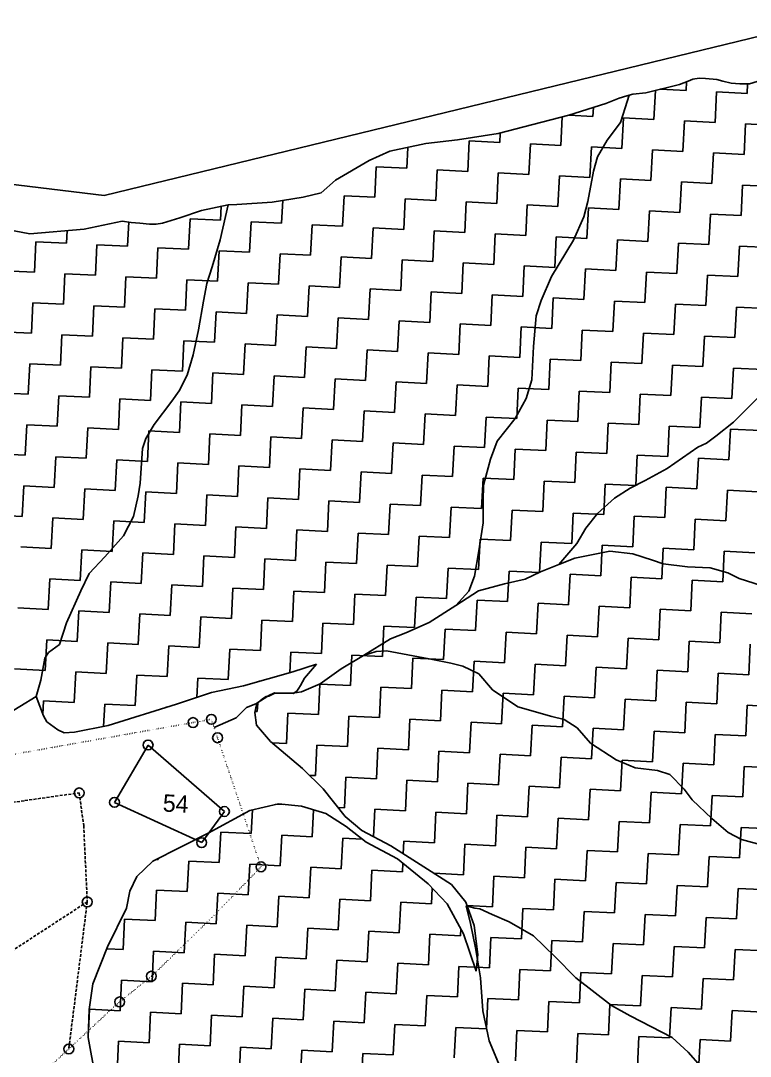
# Model space of a CAD drawing. Header units: metres. Extents: x 263404 to 269468, y 2224335 to 2228035.
# Drawn here: x 268788 to 269162, y 2226054 to 2226586 of the extents above; entities that cross this region are included whole.
import ezdxf

# ---------------------------------------------------------------- set-up
doc = ezdxf.new("R2010")
doc.units = ezdxf.units.M
doc.header["$LTSCALE"] = 0.3
doc.linetypes.add('DASHED', pattern=[0.75, 0.5, -0.25])
doc.linetypes.add('DOT', pattern=[0.25, 0, -0.25])
for name, color, linetype in [('LINE_WATER', 4, 'Continuous'), ('POLY_FOREST', 7, 'DOT'), ('POLY_HATCH', 12, 'Continuous'), ('POLY_PARCEL', 6, 'Continuous'), ('POLY_SUBPARCEL', 6, 'DASHED'), ('SYM_STONE', 1, 'Continuous'), ('TEXT_PARCEL', 7, 'Continuous'), ('V_BOUND_LINE', 7, 'Continuous')]:
    doc.layers.add(name, color=color, linetype=linetype)
doc.styles.add('TEXT_MAP', font='', dxfattribs={"height": 2.5})
doc.styles.get('TEXT_MAP').set_extended_font_data('Kruti Dev 050')

msp = doc.modelspace()

# ---------------------------------------------------------------- linework, layer by layer
at = {"layer": 'LINE_WATER'}
for p, q in [((269097.95, 2226540.81), (269100.05, 2226547.23)), ((269095.67, 2226533.28), (269097.95, 2226540.81)), ((269088.78, 2226524.07), (269095.67, 2226533.28)), ((269083.84, 2226515.63), (269088.78, 2226524.07)), ((269081.73, 2226508.26), (269083.84, 2226515.63)), ((269078.87, 2226492.68), (269081.73, 2226508.26)), ((268894.14, 2226490.91), (268890.12, 2226473.04)), ((269076.74, 2226484.79), (269078.87, 2226492.68)), ((269071.45, 2226472.72), (269076.74, 2226484.79)), ((268890.12, 2226473.04), (268885.96, 2226459.17)), ((269060.27, 2226454.16), (269071.45, 2226472.72)), ((268885.96, 2226459.17), (268883.26, 2226450.45)), ((269054.96, 2226441.83), (269060.27, 2226454.16)), ((268883.26, 2226450.45), (268881.43, 2226441.5)), ((268881.43, 2226441.5), (268878.95, 2226426.68)), ((269052.31, 2226433.97), (269054.96, 2226441.83)), ((269051.01, 2226418.22), (269052.31, 2226433.97)), ((268878.95, 2226426.68), (268876.24, 2226413.96)), ((268876.24, 2226413.96), (268873.11, 2226403.52)), ((269050.16, 2226401.07), (269051.01, 2226418.22)), ((268873.11, 2226403.52), (268869.05, 2226395.38)), ((269047.24, 2226391.39), (269050.16, 2226401.07)), ((268869.05, 2226395.38), (268865.14, 2226390.01)), ((268865.14, 2226390.01), (268856.2, 2226378.04)), ((269041.52, 2226381.25), (269047.24, 2226391.39)), ((269166.66, 2226392.33), (269153.71, 2226379.33)), ((268856.2, 2226378.04), (268851.85, 2226370.95)), ((269032.25, 2226369.55), (269041.52, 2226381.25)), ((269153.71, 2226379.33), (269144.63, 2226372.18)), ((269144.63, 2226372.18), (269139.74, 2226368.51)), ((268851.85, 2226370.95), (268850.2, 2226365.82)), ((269028.84, 2226360.34), (269032.25, 2226369.55)), ((269135.39, 2226366.49), (269119.63, 2226355.42)), ((269139.74, 2226368.51), (269135.39, 2226366.49)), ((268850.2, 2226365.82), (268849.52, 2226355.61)), ((268849.52, 2226355.61), (268848.97, 2226347.99)), ((269025.21, 2226346.88), (269028.84, 2226360.34)), ((269119.63, 2226355.42), (269108.36, 2226349.27)), ((268848.97, 2226347.99), (268847.95, 2226341.44)), ((269025.16, 2226338.89), (269025.21, 2226346.88)), ((269100.56, 2226345.41), (269092.47, 2226340.22)), ((269108.36, 2226349.27), (269100.56, 2226345.41)), ((268847.95, 2226341.44), (268845.51, 2226330.87)), ((269092.47, 2226340.22), (269083.8, 2226332.38)), ((269025.12, 2226327.6), (269025.16, 2226338.89)), ((268845.51, 2226330.87), (268840.32, 2226320.88)), ((269083.8, 2226332.38), (269077.83, 2226324.85)), ((269022.84, 2226313.12), (269025.12, 2226327.6)), ((269077.83, 2226324.85), (269073.19, 2226317.03)), ((268840.32, 2226320.88), (268830.74, 2226310.06)), ((269020.63, 2226300.2), (269022.84, 2226313.12)), ((269073.19, 2226317.03), (269064.01, 2226306.16)), ((269090.11, 2226312.99), (269072.2, 2226309.36)), ((269102.04, 2226311.7), (269090.11, 2226312.99)), ((268830.74, 2226310.06), (268822.84, 2226301.59)), ((269072.2, 2226309.36), (269064.01, 2226306.16)), ((269112.13, 2226308.33), (269102.04, 2226311.7)), ((269117.6, 2226306.5), (269112.13, 2226308.33)), ((269054.47, 2226302.42), (269046.63, 2226298.64)), ((269064.01, 2226306.16), (269054.47, 2226302.42)), ((269130.04, 2226305.01), (269117.6, 2226306.5)), ((269141.66, 2226304.43), (269130.04, 2226305.01)), ((269150.75, 2226301.89), (269141.66, 2226304.43)), ((268822.84, 2226301.59), (268818.4, 2226292.61)), ((269017.82, 2226292.52), (269020.63, 2226300.2)), ((269046.63, 2226298.64), (269036.08, 2226296.21)), ((269156.52, 2226299), (269150.75, 2226301.89)), ((269167.81, 2226295.31), (269156.52, 2226299)), ((268818.4, 2226292.61), (268811.15, 2226276.2)), ((269022.69, 2226292.62), (269011.01, 2226285.04)), ((269011.01, 2226285.04), (269017.82, 2226292.52)), ((269036.08, 2226296.21), (269022.69, 2226292.62)), ((269011.01, 2226285.04), (268997.37, 2226276.33)), ((268811.15, 2226276.2), (268807.47, 2226265.09)), ((268997.37, 2226276.33), (268985.46, 2226271.02)), ((268985.46, 2226271.02), (268977.48, 2226267.94)), ((268807.47, 2226265.09), (268801.82, 2226260.96)), ((268807.47, 2226265.09), (268807.47, 2226265.09)), ((268977.48, 2226267.94), (268963.65, 2226259.42)), ((268801.82, 2226260.96), (268799.94, 2226258.14)), ((268963.65, 2226259.42), (268970.23, 2226261.45)), ((268970.23, 2226261.45), (268975.54, 2226261.77)), ((268975.54, 2226261.77), (268997.41, 2226257.74)), ((268799.94, 2226258.14), (268798.01, 2226246.79)), ((268952.14, 2226252.64), (268963.65, 2226259.42)), ((268997.41, 2226257.74), (269008.47, 2226255.43)), ((269008.47, 2226255.43), (269014.58, 2226253.95)), ((268941.45, 2226244.94), (268952.14, 2226252.64)), ((269014.58, 2226253.95), (269022.91, 2226250)), ((269022.91, 2226250), (269029.86, 2226241.72)), ((268798.01, 2226246.79), (268795.57, 2226238.32)), ((268931.83, 2226240.71), (268941.45, 2226244.94)), ((268908.28, 2226234.53), (268914.97, 2226238.9)), ((268914.97, 2226238.9), (268917.98, 2226240.22)), ((268917.98, 2226240.22), (268927.38, 2226240.05)), ((268927.38, 2226240.05), (268931.83, 2226240.71)), ((269029.86, 2226241.72), (269042.97, 2226233.13)), ((268908.28, 2226234.53), (268903.48, 2226232.71)), ((269042.97, 2226233.13), (269060.37, 2226228.15)), ((268903.48, 2226232.71), (268898.21, 2226227.38)), ((269060.37, 2226228.15), (269066.76, 2226226.51)), ((268887.29, 2226222.59), (268886.92, 2226222.43)), ((268898.21, 2226227.38), (268887.29, 2226222.59)), ((269066.76, 2226226.51), (269073.33, 2226222.36)), ((269073.33, 2226222.36), (269080.28, 2226214.36)), ((269080.28, 2226214.36), (269093.39, 2226205.77)), ((269093.39, 2226205.77), (269103.2, 2226201.76)), ((269103.2, 2226201.76), (269114.6, 2226200.31)), ((269114.6, 2226200.31), (269120.97, 2226198.23)), ((269120.97, 2226198.23), (269128.25, 2226190.81)), ((269128.25, 2226190.81), (269132.39, 2226185.31)), ((269132.39, 2226185.31), (269142.5, 2226175.69)), ((269142.5, 2226175.69), (269150.97, 2226168.51)), ((269150.97, 2226168.51), (269157.86, 2226164.93)), ((269157.86, 2226164.93), (269169.76, 2226161.69)), ((269020.84, 2226129.71), (269016.4, 2226130.79)), ((269018.6, 2226121.71), (269016.4, 2226130.79)), ((269023.42, 2226129.24), (269020.84, 2226129.71)), ((269029.71, 2226126.4), (269023.42, 2226129.24)), ((269021.21, 2226109.23), (269018.6, 2226121.71)), ((269038.39, 2226122.67), (269029.71, 2226126.4)), ((269050.9, 2226115.45), (269038.39, 2226122.67)), ((269061.85, 2226104.83), (269050.9, 2226115.45)), ((269023.68, 2226093.82), (269021.21, 2226109.23)), ((269072.77, 2226093.86), (269061.85, 2226104.83)), ((269024.91, 2226076.99), (269023.68, 2226093.82)), ((269091.01, 2226079.57), (269072.77, 2226093.86)), ((269100.67, 2226074.4), (269091.01, 2226079.57)), ((269028.26, 2226061.53), (269024.91, 2226076.99)), ((269122.19, 2226063.17), (269100.67, 2226074.4)), ((269130.33, 2226055.64), (269122.19, 2226063.17)), ((269033.77, 2226048.03), (269028.26, 2226061.53)), ((269136.76, 2226048.54), (269130.33, 2226055.64))]:
    msp.add_line(p, q, dxfattribs=at)
at = {"layer": 'POLY_FOREST', "ltscale": 10}
for p, q in [((268876.09, 2226225), (268758.19, 2226204.11)), ((268885.5, 2226226.67), (268876.09, 2226225)), ((268888.7, 2226217.16), (268885.5, 2226226.67)), ((268911.01, 2226150.88), (268888.7, 2226217.16)), ((268886.85, 2226125.9), (268911.01, 2226150.88)), ((268855.87, 2226095.66), (268886.85, 2226125.9)), ((268854.68, 2226094.7), (268855.87, 2226095.66)), ((268838.42, 2226081.51), (268854.68, 2226094.7)), ((268812.31, 2226057.35), (268837.2, 2226080.51)), ((268837.2, 2226080.51), (268838.42, 2226081.51)), ((268788, 2226034.71), (268812.31, 2226057.35))]:
    msp.add_line(p, q, dxfattribs=at)
at = {"layer": 'POLY_HATCH'}
for p, q in [((269125.86, 2226552.83), (269108.72, 2226548.54)), ((269130.38, 2226554.48), (269125.86, 2226552.83)), ((269132.77, 2226555.52), (269130.38, 2226554.48)), ((269136.07, 2226556.06), (269132.77, 2226555.52)), ((269139.33, 2226555.9), (269136.07, 2226556.06)), ((269145.15, 2226555.38), (269139.33, 2226555.9)), ((269148.15, 2226554.53), (269145.15, 2226555.38)), ((269152.53, 2226553.37), (269148.15, 2226554.53)), ((269156.96, 2226553.15), (269152.53, 2226553.37)), ((269161.87, 2226553.14), (269156.96, 2226553.15)), ((269165.9, 2226554.35), (269161.87, 2226553.14)), ((269098.83, 2226546.93), (269095.03, 2226545.71)), ((269101.91, 2226547.71), (269098.83, 2226546.93)), ((269108.72, 2226548.54), (269101.91, 2226547.71)), ((269088.12, 2226543.02), (269069.12, 2226536.96)), ((269095.03, 2226545.71), (269088.12, 2226543.02)), ((269069.12, 2226536.96), (269050.65, 2226532.27)), ((269050.65, 2226532.27), (269032.82, 2226527.52)), ((269032.82, 2226527.52), (269011.86, 2226524.36)), ((268995.64, 2226522.36), (268977.13, 2226518.56)), ((269011.86, 2226524.36), (268995.64, 2226522.36)), ((268977.13, 2226518.56), (268966.6, 2226513.71)), ((268966.6, 2226513.71), (268949.27, 2226503.59)), ((268949.27, 2226503.59), (268941.94, 2226497.18)), ((268932.71, 2226494.84), (268916.69, 2226492.36)), ((268941.94, 2226497.18), (268932.71, 2226494.84)), ((268894.14, 2226490.91), (268880.42, 2226488.07)), ((268898.64, 2226491.16), (268894.14, 2226490.91)), ((268916.69, 2226492.36), (268898.64, 2226491.16)), ((268869.25, 2226484.19), (268860.47, 2226481.59)), ((268880.42, 2226488.07), (268869.25, 2226484.19)), ((268792.34, 2226476.09), (268776.82, 2226478.96)), ((268820.11, 2226478.46), (268792.34, 2226476.09)), ((268839.72, 2226482.62), (268820.11, 2226478.46)), ((268844.36, 2226481.92), (268839.72, 2226482.62)), ((268848.78, 2226481.47), (268844.36, 2226481.92)), ((268853.66, 2226480.99), (268848.78, 2226481.47)), ((268857.17, 2226481.05), (268853.66, 2226480.99)), ((268860.47, 2226481.59), (268857.17, 2226481.05)), ((268927.35, 2226251.02), (268939.58, 2226254.96)), ((268939.58, 2226254.96), (268933.37, 2226247.79)), ((268901.95, 2226243.83), (268927.35, 2226251.02)), ((268885.53, 2226240.42), (268901.95, 2226243.83)), ((268931.23, 2226244), (268930.51, 2226242.74)), ((268933.37, 2226247.79), (268931.23, 2226244)), ((268867.56, 2226234.42), (268885.53, 2226240.42)), ((268915.03, 2226238.63), (268913.71, 2226238.37)), ((268918.03, 2226240.11), (268915.03, 2226238.63)), ((268927.45, 2226239.96), (268918.03, 2226240.11)), ((268929.46, 2226241.16), (268927.45, 2226239.96)), ((268930.51, 2226242.74), (268929.46, 2226241.16)), ((268778.8, 2226228.11), (268795.57, 2226238.32)), ((268795.57, 2226238.32), (268799.3, 2226228.39)), ((268832.55, 2226223.49), (268867.56, 2226234.42)), ((268908.62, 2226234.08), (268907.78, 2226230.22)), ((268910.34, 2226235.94), (268908.62, 2226234.08)), ((268911.7, 2226237.17), (268910.34, 2226235.94)), ((268913.71, 2226238.37), (268911.7, 2226237.17)), ((268799.3, 2226228.39), (268801.1, 2226225.38)), ((268907.78, 2226230.22), (268908.76, 2226223.67)), ((268801.1, 2226225.38), (268806.75, 2226221.2)), ((268815.15, 2226220.13), (268832.55, 2226223.49)), ((268908.76, 2226223.67), (268915.81, 2226215.2)), ((268806.75, 2226221.2), (268809.93, 2226219.74)), ((268809.93, 2226219.74), (268815.15, 2226220.13)), ((268915.81, 2226215.2), (268932.36, 2226201.38)), ((268932.36, 2226201.38), (268942.91, 2226190.97)), ((268942.91, 2226190.97), (268954.24, 2226176.76)), ((268920.05, 2226183.32), (268905.25, 2226179.83)), ((268931.8, 2226182.08), (268920.05, 2226183.32)), ((268944.29, 2226178.21), (268931.8, 2226182.08)), ((268905.25, 2226179.83), (268883.81, 2226168.22)), ((268954.69, 2226171.52), (268944.29, 2226178.21)), ((268954.24, 2226176.76), (268962.72, 2226169.49)), ((268965.02, 2226163.53), (268954.69, 2226171.52)), ((268962.72, 2226169.49), (268977.61, 2226161.61)), ((268883.81, 2226168.22), (268855.45, 2226153.71)), ((268981.18, 2226154.93), (268965.02, 2226163.53)), ((268977.61, 2226161.61), (268996.52, 2226149.62)), ((268855.45, 2226153.71), (268847.27, 2226145.99)), ((268996.8, 2226142.13), (268981.18, 2226154.93)), ((268996.52, 2226149.62), (269008.82, 2226141.86)), ((268847.27, 2226145.99), (268843.64, 2226138.37)), ((268843.64, 2226138.37), (268841.9, 2226129.68)), ((269006.69, 2226131.89), (268996.8, 2226142.13)), ((269008.82, 2226141.86), (269016.17, 2226132.72)), ((269016.17, 2226132.72), (269020.45, 2226120.81)), ((268841.9, 2226129.68), (268832.13, 2226109.7)), ((269015.04, 2226116.53), (269006.69, 2226131.89)), ((269021.56, 2226097.36), (269015.04, 2226116.53)), ((269020.45, 2226120.81), (269022.3, 2226105.77)), ((268832.13, 2226109.7), (268824.65, 2226090.76)), ((269022.3, 2226105.77), (269021.56, 2226097.36)), ((268824.65, 2226090.76), (268822.69, 2226077.53)), ((268822.69, 2226077.53), (268822.3, 2226063.25)), ((268822.3, 2226063.25), (268825.88, 2226043.58))]:
    msp.add_line(p, q, dxfattribs=at)
at = {"layer": 'POLY_HATCH', "linetype": 'Continuous'}
for p, q in [((269129.28, 2226549.71), (269129.5, 2226554.16)), ((269160.63, 2226548.15), (269160.88, 2226553.15)), ((269112.82, 2226534.81), (269113.57, 2226549.75)), ((269116.03, 2226550.37), (269129.28, 2226549.71)), ((269144.18, 2226533.25), (269144.96, 2226548.93)), ((269144.96, 2226548.93), (269160.63, 2226548.15)), ((269069.19, 2226536.98), (269081.47, 2226536.37)), ((269081.47, 2226536.37), (269081.7, 2226540.97)), ((269065.02, 2226521.47), (269065.74, 2226536.1)), ((269096.37, 2226519.91), (269097.15, 2226535.59)), ((269097.15, 2226535.59), (269112.82, 2226534.81)), ((269127.72, 2226518.36), (269128.5, 2226534.03)), ((269128.5, 2226534.03), (269144.18, 2226533.25)), ((269159.07, 2226516.8), (269159.85, 2226532.47)), ((269159.85, 2226532.47), (269175.53, 2226531.69)), ((269033.66, 2226523.03), (269033.9, 2226527.81)), ((268985.85, 2226509.69), (268986.39, 2226520.46)), ((269017.21, 2226508.13), (269017.99, 2226523.81)), ((269017.99, 2226523.81), (269033.66, 2226523.03)), ((269048.56, 2226506.57), (269049.34, 2226522.25)), ((269049.34, 2226522.25), (269065.02, 2226521.47)), ((269079.91, 2226505.02), (269080.69, 2226520.69)), ((269080.69, 2226520.69), (269096.37, 2226519.91)), ((269111.27, 2226503.46), (269112.04, 2226519.13)), ((269112.04, 2226519.13), (269127.72, 2226518.36)), ((269142.62, 2226501.9), (269143.4, 2226517.58)), ((269143.4, 2226517.58), (269159.07, 2226516.8)), ((268969.4, 2226494.79), (268970.18, 2226510.47)), ((268970.18, 2226510.47), (268985.85, 2226509.69)), ((269000.75, 2226493.23), (269001.53, 2226508.91)), ((269001.53, 2226508.91), (269017.21, 2226508.13)), ((269032.1, 2226491.68), (269032.88, 2226507.35)), ((269032.88, 2226507.35), (269048.56, 2226506.57)), ((269063.46, 2226490.12), (269064.24, 2226505.79)), ((269064.24, 2226505.79), (269079.91, 2226505.02)), ((269094.81, 2226488.56), (269095.59, 2226504.24)), ((269095.59, 2226504.24), (269111.27, 2226503.46)), ((269126.16, 2226487), (269126.94, 2226502.68)), ((269126.94, 2226502.68), (269142.62, 2226501.9)), ((269157.52, 2226485.44), (269158.3, 2226501.12)), ((269158.3, 2226501.12), (269173.97, 2226500.34)), ((268952.94, 2226479.9), (268953.72, 2226495.57)), ((268953.72, 2226495.57), (268969.4, 2226494.79)), ((268984.3, 2226478.34), (268985.07, 2226494.01)), ((268985.07, 2226494.01), (269000.75, 2226493.23)), ((268890.24, 2226483.01), (268890.59, 2226490.18)), ((268921.59, 2226481.45), (268922.17, 2226493.21)), ((269015.65, 2226476.78), (269016.43, 2226492.46)), ((269016.43, 2226492.46), (269032.1, 2226491.68)), ((269047, 2226475.22), (269047.78, 2226490.9)), ((269047.78, 2226490.9), (269063.46, 2226490.12)), ((269078.35, 2226473.66), (269079.13, 2226489.34)), ((269079.13, 2226489.34), (269094.81, 2226488.56)), ((268873.78, 2226468.11), (268874.56, 2226483.79)), ((268874.56, 2226483.79), (268890.24, 2226483.01)), ((269109.71, 2226472.1), (269110.49, 2226487.78)), ((269110.49, 2226487.78), (269126.16, 2226487)), ((269141.06, 2226470.55), (269141.84, 2226486.22)), ((269141.84, 2226486.22), (269157.52, 2226485.44)), ((268842.43, 2226469.67), (268843.05, 2226482.12)), ((268905.13, 2226466.56), (268905.91, 2226482.23)), ((268905.91, 2226482.23), (268921.59, 2226481.45)), ((268936.49, 2226465), (268937.27, 2226480.67)), ((268937.27, 2226480.67), (268952.94, 2226479.9)), ((268967.84, 2226463.44), (268968.62, 2226479.12)), ((268968.62, 2226479.12), (268984.3, 2226478.34)), ((268811.07, 2226471.23), (268811.4, 2226477.71)), ((268999.19, 2226461.88), (268999.97, 2226477.56)), ((268999.97, 2226477.56), (269015.65, 2226476.78)), ((269030.55, 2226460.32), (269031.32, 2226476)), ((269031.32, 2226476), (269047, 2226475.22)), ((269061.9, 2226458.77), (269062.68, 2226474.44)), ((269062.68, 2226474.44), (269078.35, 2226473.66)), ((269093.25, 2226457.21), (269094.03, 2226472.88)), ((269094.03, 2226472.88), (269109.71, 2226472.1)), ((268794.62, 2226456.33), (268795.4, 2226472.01)), ((268795.4, 2226472.01), (268811.07, 2226471.23)), ((268825.97, 2226454.77), (268826.75, 2226470.45)), ((268826.75, 2226470.45), (268842.43, 2226469.67)), ((268857.32, 2226453.22), (268858.1, 2226468.89)), ((268858.1, 2226468.89), (268873.78, 2226468.11)), ((268888.68, 2226451.66), (268889.46, 2226467.34)), ((268889.46, 2226467.34), (268905.13, 2226466.56)), ((269124.61, 2226455.65), (269125.38, 2226471.33)), ((269125.38, 2226471.33), (269141.06, 2226470.55)), ((269155.96, 2226454.09), (269156.74, 2226469.77)), ((269156.74, 2226469.77), (269172.41, 2226468.99)), ((268920.03, 2226450.1), (268920.81, 2226465.78)), ((268920.81, 2226465.78), (268936.49, 2226465)), ((268951.38, 2226448.54), (268952.16, 2226464.22)), ((268952.16, 2226464.22), (268967.84, 2226463.44)), ((268982.74, 2226446.98), (268983.52, 2226462.66)), ((268983.52, 2226462.66), (268999.19, 2226461.88)), ((268778.94, 2226457.11), (268794.62, 2226456.33)), ((269014.09, 2226445.43), (269014.87, 2226461.1)), ((269014.87, 2226461.1), (269030.55, 2226460.32)), ((269045.44, 2226443.87), (269046.22, 2226459.54)), ((269046.22, 2226459.54), (269061.9, 2226458.77)), ((269076.8, 2226442.31), (269077.58, 2226457.99)), ((269077.58, 2226457.99), (269093.25, 2226457.21)), ((268809.52, 2226439.88), (268810.3, 2226455.55)), ((268810.3, 2226455.55), (268825.97, 2226454.77)), ((268840.87, 2226438.32), (268841.65, 2226454)), ((268841.65, 2226454), (268857.32, 2226453.22)), ((268872.22, 2226436.76), (268873, 2226452.44)), ((268873, 2226452.44), (268888.68, 2226451.66)), ((269108.15, 2226440.75), (269108.93, 2226456.43)), ((269108.93, 2226456.43), (269124.61, 2226455.65)), ((269139.5, 2226439.19), (269140.28, 2226454.87)), ((269140.28, 2226454.87), (269155.96, 2226454.09)), ((268903.58, 2226435.2), (268904.35, 2226450.88)), ((268904.35, 2226450.88), (268920.03, 2226450.1)), ((268934.93, 2226433.64), (268935.71, 2226449.32)), ((268935.71, 2226449.32), (268951.38, 2226448.54)), ((268966.28, 2226432.09), (268967.06, 2226447.76)), ((268967.06, 2226447.76), (268982.74, 2226446.98)), ((268997.63, 2226430.53), (268998.41, 2226446.21)), ((268998.41, 2226446.21), (269014.09, 2226445.43)), ((268793.06, 2226424.98), (268793.84, 2226440.66)), ((268793.84, 2226440.66), (268809.52, 2226439.88)), ((269028.99, 2226428.97), (269029.77, 2226444.65)), ((269029.77, 2226444.65), (269045.44, 2226443.87)), ((269060.34, 2226427.41), (269061.12, 2226443.09)), ((269061.12, 2226443.09), (269076.8, 2226442.31)), ((269091.69, 2226425.85), (269092.47, 2226441.53)), ((269092.47, 2226441.53), (269108.15, 2226440.75)), ((268824.41, 2226423.42), (268825.19, 2226439.1)), ((268825.19, 2226439.1), (268840.87, 2226438.32)), ((268855.77, 2226421.86), (268856.55, 2226437.54)), ((268856.55, 2226437.54), (268872.22, 2226436.76)), ((268887.12, 2226420.31), (268887.9, 2226435.98)), ((268887.9, 2226435.98), (268903.58, 2226435.2)), ((269123.05, 2226424.3), (269123.83, 2226439.97)), ((269123.83, 2226439.97), (269139.5, 2226439.19)), ((269154.4, 2226422.74), (269155.18, 2226438.41)), ((269155.18, 2226438.41), (269170.86, 2226437.64)), ((268918.47, 2226418.75), (268919.25, 2226434.42)), ((268919.25, 2226434.42), (268934.93, 2226433.64)), ((268949.83, 2226417.19), (268950.61, 2226432.87)), ((268950.61, 2226432.87), (268966.28, 2226432.09)), ((268981.18, 2226415.63), (268981.96, 2226431.31)), ((268981.96, 2226431.31), (268997.63, 2226430.53)), ((268777.38, 2226425.76), (268793.06, 2226424.98)), ((269012.53, 2226414.07), (269013.31, 2226429.75)), ((269013.31, 2226429.75), (269028.99, 2226428.97)), ((269043.89, 2226412.51), (269044.66, 2226428.19)), ((269044.66, 2226428.19), (269060.34, 2226427.41)), ((269075.24, 2226410.96), (269076.02, 2226426.63)), ((269076.02, 2226426.63), (269091.69, 2226425.85)), ((269106.59, 2226409.4), (269107.37, 2226425.07)), ((269107.37, 2226425.07), (269123.05, 2226424.3)), ((268807.96, 2226408.52), (268808.74, 2226424.2)), ((268808.74, 2226424.2), (268824.41, 2226423.42)), ((268839.31, 2226406.97), (268840.09, 2226422.64)), ((268840.09, 2226422.64), (268855.77, 2226421.86)), ((268870.66, 2226405.41), (268871.44, 2226421.08)), ((268871.44, 2226421.08), (268887.12, 2226420.31)), ((268902.02, 2226403.85), (268902.8, 2226419.53)), ((268902.8, 2226419.53), (268918.47, 2226418.75)), ((269137.94, 2226407.84), (269138.72, 2226423.52)), ((269138.72, 2226423.52), (269154.4, 2226422.74)), ((268933.37, 2226402.29), (268934.15, 2226417.97)), ((268934.15, 2226417.97), (268949.83, 2226417.19)), ((268964.72, 2226400.73), (268965.5, 2226416.41)), ((268965.5, 2226416.41), (268981.18, 2226415.63)), ((268996.08, 2226399.18), (268996.86, 2226414.85)), ((268996.86, 2226414.85), (269012.53, 2226414.07)), ((268791.5, 2226393.63), (268792.28, 2226409.3)), ((268792.28, 2226409.3), (268807.96, 2226408.52)), ((269027.43, 2226397.62), (269028.21, 2226413.29)), ((269028.21, 2226413.29), (269043.89, 2226412.51)), ((269058.78, 2226396.06), (269059.56, 2226411.74)), ((269059.56, 2226411.74), (269075.24, 2226410.96)), ((269090.14, 2226394.5), (269090.91, 2226410.18)), ((269090.91, 2226410.18), (269106.59, 2226409.4)), ((269121.49, 2226392.94), (269122.27, 2226408.62)), ((269122.27, 2226408.62), (269137.94, 2226407.84)), ((268822.86, 2226392.07), (268823.63, 2226407.75)), ((268823.63, 2226407.75), (268839.31, 2226406.97)), ((268854.21, 2226390.51), (268854.99, 2226406.19)), ((268854.99, 2226406.19), (268870.66, 2226405.41)), ((268885.56, 2226388.95), (268886.34, 2226404.63)), ((268886.34, 2226404.63), (268902.02, 2226403.85)), ((269152.84, 2226391.38), (269153.62, 2226407.06)), ((269153.62, 2226407.06), (269169.3, 2226406.28)), ((268916.91, 2226387.39), (268917.69, 2226403.07)), ((268917.69, 2226403.07), (268933.37, 2226402.29)), ((268948.27, 2226385.84), (268949.05, 2226401.51)), ((268949.05, 2226401.51), (268964.72, 2226400.73)), ((268979.62, 2226384.28), (268980.4, 2226399.95)), ((268980.4, 2226399.95), (268996.08, 2226399.18)), ((269010.97, 2226382.72), (269011.75, 2226398.4)), ((269011.75, 2226398.4), (269027.43, 2226397.62)), ((268775.83, 2226394.41), (268791.5, 2226393.63)), ((268806.4, 2226377.17), (268807.18, 2226392.85)), ((268807.18, 2226392.85), (268822.86, 2226392.07)), ((269042.33, 2226381.16), (269043.11, 2226396.84)), ((269043.11, 2226396.84), (269058.78, 2226396.06)), ((269073.68, 2226379.6), (269074.46, 2226395.28)), ((269074.46, 2226395.28), (269090.14, 2226394.5)), ((269105.03, 2226378.05), (269105.81, 2226393.72)), ((269105.81, 2226393.72), (269121.49, 2226392.94)), ((268837.75, 2226375.61), (268838.53, 2226391.29)), ((268838.53, 2226391.29), (268854.21, 2226390.51)), ((268869.11, 2226374.05), (268869.89, 2226389.73)), ((268869.89, 2226389.73), (268885.56, 2226388.95)), ((268900.46, 2226372.5), (268901.24, 2226388.17)), ((268901.24, 2226388.17), (268916.91, 2226387.39)), ((269136.39, 2226376.49), (269137.17, 2226392.16)), ((269137.17, 2226392.16), (269152.84, 2226391.38)), ((268931.81, 2226370.94), (268932.59, 2226386.62)), ((268932.59, 2226386.62), (268948.27, 2226385.84)), ((268963.17, 2226369.38), (268963.94, 2226385.06)), ((268963.94, 2226385.06), (268979.62, 2226384.28)), ((268994.52, 2226367.82), (268995.3, 2226383.5)), ((268995.3, 2226383.5), (269010.97, 2226382.72)), ((268789.94, 2226362.27), (268790.72, 2226377.95)), ((268790.72, 2226377.95), (268806.4, 2226377.17)), ((269025.87, 2226366.26), (269026.65, 2226381.94)), ((269026.65, 2226381.94), (269042.33, 2226381.16)), ((269057.22, 2226364.71), (269058, 2226380.38)), ((269058, 2226380.38), (269073.68, 2226379.6)), ((269088.58, 2226363.15), (269089.36, 2226378.82)), ((269089.36, 2226378.82), (269105.03, 2226378.05)), ((269119.93, 2226361.59), (269120.71, 2226377.27)), ((269120.71, 2226377.27), (269136.39, 2226376.49)), ((268821.3, 2226360.72), (268822.08, 2226376.39)), ((268822.08, 2226376.39), (268837.75, 2226375.61)), ((268852.65, 2226359.16), (268853.43, 2226374.83)), ((268853.43, 2226374.83), (268869.11, 2226374.05)), ((268884, 2226357.6), (268884.78, 2226373.28)), ((268884.78, 2226373.28), (268900.46, 2226372.5)), ((268915.36, 2226356.04), (268916.14, 2226371.72)), ((268916.14, 2226371.72), (268931.81, 2226370.94)), ((269151.28, 2226360.03), (269152.06, 2226375.71)), ((269152.06, 2226375.71), (269167.74, 2226374.93)), ((268946.71, 2226354.48), (268947.49, 2226370.16)), ((268947.49, 2226370.16), (268963.17, 2226369.38)), ((268978.06, 2226352.92), (268978.84, 2226368.6)), ((268978.84, 2226368.6), (268994.52, 2226367.82)), ((269009.42, 2226351.37), (269010.19, 2226367.04)), ((269010.19, 2226367.04), (269025.87, 2226366.26)), ((268774.27, 2226363.05), (268789.94, 2226362.27)), ((268804.84, 2226345.82), (268805.62, 2226361.49)), ((268805.62, 2226361.49), (268821.3, 2226360.72)), ((269040.77, 2226349.81), (269041.55, 2226365.49)), ((269041.55, 2226365.49), (269057.22, 2226364.71)), ((269072.12, 2226348.25), (269072.9, 2226363.93)), ((269072.9, 2226363.93), (269088.58, 2226363.15)), ((269103.48, 2226346.69), (269104.25, 2226362.37)), ((269104.25, 2226362.37), (269119.93, 2226361.59)), ((269134.83, 2226345.13), (269135.61, 2226360.81)), ((269135.61, 2226360.81), (269151.28, 2226360.03)), ((268836.19, 2226344.26), (268836.97, 2226359.94)), ((268836.97, 2226359.94), (268852.65, 2226359.16)), ((268867.55, 2226342.7), (268868.33, 2226358.38)), ((268868.33, 2226358.38), (268884, 2226357.6)), ((268898.9, 2226341.14), (268899.68, 2226356.82)), ((268899.68, 2226356.82), (268915.36, 2226356.04)), ((268930.25, 2226339.59), (268931.03, 2226355.26)), ((268931.03, 2226355.26), (268946.71, 2226354.48)), ((268961.61, 2226338.03), (268962.39, 2226353.7)), ((268962.39, 2226353.7), (268978.06, 2226352.92)), ((268992.96, 2226336.47), (268993.74, 2226352.15)), ((268993.74, 2226352.15), (269009.42, 2226351.37)), ((269024.31, 2226334.91), (269025.09, 2226350.59)), ((269025.09, 2226350.59), (269040.77, 2226349.81)), ((268788.39, 2226330.92), (268789.17, 2226346.6)), ((268789.17, 2226346.6), (268804.84, 2226345.82)), ((268819.74, 2226329.36), (268820.52, 2226345.04)), ((268820.52, 2226345.04), (268836.19, 2226344.26)), ((269055.67, 2226333.35), (269056.45, 2226349.03)), ((269056.45, 2226349.03), (269072.12, 2226348.25)), ((269087.02, 2226331.79), (269087.8, 2226347.47)), ((269087.8, 2226347.47), (269103.48, 2226346.69)), ((269118.37, 2226330.24), (269119.15, 2226345.91)), ((269119.15, 2226345.91), (269134.83, 2226345.13)), ((268851.09, 2226327.8), (268851.87, 2226343.48)), ((268851.87, 2226343.48), (268867.55, 2226342.7)), ((268882.45, 2226326.25), (268883.22, 2226341.92)), ((268883.22, 2226341.92), (268898.9, 2226341.14)), ((268913.8, 2226324.69), (268914.58, 2226340.36)), ((268914.58, 2226340.36), (268930.25, 2226339.59)), ((269149.73, 2226328.68), (269150.5, 2226344.36)), ((269150.5, 2226344.36), (269166.18, 2226343.58)), ((268945.15, 2226323.13), (268945.93, 2226338.81)), ((268945.93, 2226338.81), (268961.61, 2226338.03)), ((268976.5, 2226321.57), (268977.28, 2226337.25)), ((268977.28, 2226337.25), (268992.96, 2226336.47)), ((269007.86, 2226320.01), (269008.64, 2226335.69)), ((269008.64, 2226335.69), (269024.31, 2226334.91)), ((268772.71, 2226331.7), (268788.39, 2226330.92)), ((268803.28, 2226314.47), (268804.06, 2226330.14)), ((268804.06, 2226330.14), (268819.74, 2226329.36)), ((269039.21, 2226318.46), (269039.99, 2226334.13)), ((269039.99, 2226334.13), (269055.67, 2226333.35)), ((269070.56, 2226316.9), (269071.34, 2226332.57)), ((269071.34, 2226332.57), (269087.02, 2226331.79)), ((269101.92, 2226315.34), (269102.7, 2226331.02)), ((269102.7, 2226331.02), (269118.37, 2226330.24)), ((269133.27, 2226313.78), (269134.05, 2226329.46)), ((269134.05, 2226329.46), (269149.73, 2226328.68)), ((268834.64, 2226312.91), (268835.42, 2226328.58)), ((268835.42, 2226328.58), (268851.09, 2226327.8)), ((268865.99, 2226311.35), (268866.77, 2226327.03)), ((268866.77, 2226327.03), (268882.45, 2226326.25)), ((268897.34, 2226309.79), (268898.12, 2226325.47)), ((268898.12, 2226325.47), (268913.8, 2226324.69)), ((268928.7, 2226308.23), (268929.47, 2226323.91)), ((268929.47, 2226323.91), (268945.15, 2226323.13)), ((268960.05, 2226306.67), (268960.83, 2226322.35)), ((268960.83, 2226322.35), (268976.5, 2226321.57)), ((268991.4, 2226305.12), (268992.18, 2226320.79)), ((268992.18, 2226320.79), (269007.86, 2226320.01)), ((269022.76, 2226303.56), (269023.53, 2226319.23)), ((269023.53, 2226319.23), (269039.21, 2226318.46)), ((268787.61, 2226315.24), (268803.28, 2226314.47)), ((268818.18, 2226298.01), (268818.96, 2226313.69)), ((268818.96, 2226313.69), (268834.64, 2226312.91)), ((269054.11, 2226302), (269054.89, 2226317.68)), ((269054.89, 2226317.68), (269070.56, 2226316.9)), ((269085.46, 2226300.44), (269086.24, 2226316.12)), ((269086.24, 2226316.12), (269101.92, 2226315.34)), ((269116.81, 2226298.88), (269117.59, 2226314.56)), ((269117.59, 2226314.56), (269133.27, 2226313.78)), ((269148.17, 2226297.33), (269148.95, 2226313)), ((269148.95, 2226313), (269164.62, 2226312.22)), ((268849.53, 2226296.45), (268850.31, 2226312.13)), ((268850.31, 2226312.13), (268865.99, 2226311.35)), ((268880.89, 2226294.89), (268881.67, 2226310.57)), ((268881.67, 2226310.57), (268897.34, 2226309.79)), ((268912.24, 2226293.33), (268913.02, 2226309.01)), ((268913.02, 2226309.01), (268928.7, 2226308.23)), ((268943.59, 2226291.78), (268944.37, 2226307.45)), ((268944.37, 2226307.45), (268960.05, 2226306.67)), ((268974.95, 2226290.22), (268975.73, 2226305.9)), ((268975.73, 2226305.9), (268991.4, 2226305.12)), ((269006.3, 2226288.66), (269007.08, 2226304.34)), ((269007.08, 2226304.34), (269022.76, 2226303.56)), ((269037.65, 2226287.1), (269038.43, 2226302.78)), ((269038.43, 2226302.78), (269054.11, 2226302)), ((268801.73, 2226283.11), (268802.5, 2226298.79)), ((268802.5, 2226298.79), (268818.18, 2226298.01)), ((268833.08, 2226281.55), (268833.86, 2226297.23)), ((268833.86, 2226297.23), (268849.53, 2226296.45)), ((269069.01, 2226285.54), (269069.78, 2226301.22)), ((269069.78, 2226301.22), (269085.46, 2226300.44)), ((269100.36, 2226283.99), (269101.14, 2226299.66)), ((269101.14, 2226299.66), (269116.81, 2226298.88)), ((269131.71, 2226282.43), (269132.49, 2226298.1)), ((269132.49, 2226298.1), (269148.17, 2226297.33)), ((268864.43, 2226280), (268865.21, 2226295.67)), ((268865.21, 2226295.67), (268880.89, 2226294.89)), ((268895.78, 2226278.44), (268896.56, 2226294.11)), ((268896.56, 2226294.11), (268912.24, 2226293.33)), ((268927.14, 2226276.88), (268927.92, 2226292.56)), ((268927.92, 2226292.56), (268943.59, 2226291.78)), ((268958.49, 2226275.32), (268959.27, 2226291)), ((268959.27, 2226291), (268974.95, 2226290.22)), ((268989.84, 2226273.76), (268990.62, 2226289.44)), ((268990.62, 2226289.44), (269006.3, 2226288.66)), ((269021.2, 2226272.2), (269021.98, 2226287.88)), ((269021.98, 2226287.88), (269037.65, 2226287.1)), ((269052.55, 2226270.65), (269053.33, 2226286.32)), ((269053.33, 2226286.32), (269069.01, 2226285.54)), ((268786.05, 2226283.89), (268801.73, 2226283.11)), ((268816.62, 2226266.66), (268817.4, 2226282.33)), ((268817.4, 2226282.33), (268833.08, 2226281.55)), ((269083.9, 2226269.09), (269084.68, 2226284.77)), ((269084.68, 2226284.77), (269100.36, 2226283.99)), ((269115.26, 2226267.53), (269116.04, 2226283.21)), ((269116.04, 2226283.21), (269131.71, 2226282.43)), ((269146.61, 2226265.97), (269147.39, 2226281.65)), ((269147.39, 2226281.65), (269163.06, 2226280.87)), ((268847.98, 2226265.1), (268848.76, 2226280.77)), ((268848.76, 2226280.77), (268864.43, 2226280)), ((268879.33, 2226263.54), (268880.11, 2226279.22)), ((268880.11, 2226279.22), (268895.78, 2226278.44)), ((268910.68, 2226261.98), (268911.46, 2226277.66)), ((268911.46, 2226277.66), (268927.14, 2226276.88)), ((268942.04, 2226260.42), (268942.81, 2226276.1)), ((268942.81, 2226276.1), (268958.49, 2226275.32)), ((268973.39, 2226258.87), (268974.17, 2226274.54)), ((268974.17, 2226274.54), (268989.84, 2226273.76)), ((269004.74, 2226257.31), (269005.52, 2226272.98)), ((269005.52, 2226272.98), (269021.2, 2226272.2)), ((269036.09, 2226255.75), (269036.87, 2226271.43)), ((269036.87, 2226271.43), (269052.55, 2226270.65)), ((268800.17, 2226251.76), (268800.95, 2226267.44)), ((268800.95, 2226267.44), (268816.62, 2226266.66)), ((268831.52, 2226250.2), (268832.3, 2226265.88)), ((268832.3, 2226265.88), (268847.98, 2226265.1)), ((269067.45, 2226254.19), (269068.23, 2226269.87)), ((269068.23, 2226269.87), (269083.9, 2226269.09)), ((269098.8, 2226252.63), (269099.58, 2226268.31)), ((269099.58, 2226268.31), (269115.26, 2226267.53)), ((269130.15, 2226251.07), (269130.93, 2226266.75)), ((269130.93, 2226266.75), (269146.61, 2226265.97)), ((269161.51, 2226249.52), (269162.29, 2226265.19)), ((268862.87, 2226248.64), (268863.65, 2226264.32)), ((268863.65, 2226264.32), (268879.33, 2226263.54)), ((268894.23, 2226247.08), (268895.01, 2226262.76)), ((268895.01, 2226262.76), (268910.68, 2226261.98)), ((268925.83, 2226250.59), (268926.36, 2226261.2)), ((268926.36, 2226261.2), (268942.04, 2226260.42)), ((268956.93, 2226243.97), (268957.71, 2226259.64)), ((268957.71, 2226259.64), (268973.39, 2226258.87)), ((268988.29, 2226242.41), (268989.06, 2226258.09)), ((268989.06, 2226258.09), (269004.74, 2226257.31)), ((269019.64, 2226240.85), (269020.42, 2226256.53)), ((269020.42, 2226256.53), (269036.09, 2226255.75)), ((269050.99, 2226239.29), (269051.77, 2226254.97)), ((269051.77, 2226254.97), (269067.45, 2226254.19)), ((268784.49, 2226252.54), (268800.17, 2226251.76)), ((268815.06, 2226235.3), (268815.84, 2226250.98)), ((268815.84, 2226250.98), (268831.52, 2226250.2)), ((268846.42, 2226233.75), (268847.2, 2226249.42)), ((268847.2, 2226249.42), (268862.87, 2226248.64)), ((269082.34, 2226237.74), (269083.12, 2226253.41)), ((269083.12, 2226253.41), (269098.8, 2226252.63)), ((269113.7, 2226236.18), (269114.48, 2226251.85)), ((269114.48, 2226251.85), (269130.15, 2226251.07)), ((269145.05, 2226234.62), (269145.83, 2226250.3)), ((269145.83, 2226250.3), (269161.51, 2226249.52)), ((268878.06, 2226237.93), (268878.55, 2226247.86)), ((268878.55, 2226247.86), (268894.23, 2226247.08)), ((268909.89, 2226246.08), (268909.9, 2226246.31)), ((268909.9, 2226246.31), (268910.58, 2226246.27)), ((268940.48, 2226229.07), (268941.26, 2226244.75)), ((268941.26, 2226244.75), (268956.93, 2226243.97)), ((268971.83, 2226227.51), (268972.61, 2226243.19)), ((268972.61, 2226243.19), (268988.29, 2226242.41)), ((269003.18, 2226225.95), (269003.96, 2226241.63)), ((269003.96, 2226241.63), (269019.64, 2226240.85)), ((269034.54, 2226224.4), (269035.32, 2226240.07)), ((269035.32, 2226240.07), (269050.99, 2226239.29)), ((269065.89, 2226222.84), (269066.67, 2226238.51)), ((269066.67, 2226238.51), (269082.34, 2226237.74)), ((268799.04, 2226229.08), (268799.39, 2226236.08)), ((268799.39, 2226236.08), (268815.06, 2226235.3)), ((268830.17, 2226223.03), (268830.74, 2226234.52)), ((268830.74, 2226234.52), (268846.42, 2226233.75)), ((268909.12, 2226230.63), (268909.33, 2226234.85)), ((269097.24, 2226221.28), (269098.02, 2226236.96)), ((269098.02, 2226236.96), (269113.7, 2226236.18)), ((269128.6, 2226219.72), (269129.37, 2226235.4)), ((269129.37, 2226235.4), (269145.05, 2226234.62)), ((269159.95, 2226218.16), (269160.73, 2226233.84)), ((269160.73, 2226233.84), (269176.4, 2226233.06)), ((268862.08, 2226232.71), (268862.09, 2226232.97)), ((268862.09, 2226232.97), (268862.79, 2226232.93)), ((268907.88, 2226230.69), (268909.12, 2226230.63)), ((268924.02, 2226214.17), (268924.8, 2226229.85)), ((268924.8, 2226229.85), (268940.48, 2226229.07)), ((268955.37, 2226212.62), (268956.15, 2226228.29)), ((268956.15, 2226228.29), (268971.83, 2226227.51)), ((268986.73, 2226211.06), (268987.51, 2226226.73)), ((268987.51, 2226226.73), (269003.18, 2226225.95)), ((269018.08, 2226209.5), (269018.86, 2226225.18)), ((269018.86, 2226225.18), (269034.54, 2226224.4)), ((269049.43, 2226207.94), (269050.21, 2226223.62)), ((269050.21, 2226223.62), (269065.89, 2226222.84)), ((269080.79, 2226206.38), (269081.57, 2226222.06)), ((269081.57, 2226222.06), (269097.24, 2226221.28)), ((269112.14, 2226204.82), (269112.92, 2226220.5)), ((269112.92, 2226220.5), (269128.6, 2226219.72)), ((269143.49, 2226203.27), (269144.27, 2226218.94)), ((269144.27, 2226218.94), (269159.95, 2226218.16)), ((268916.6, 2226214.54), (268924.02, 2226214.17)), ((268938.92, 2226197.72), (268939.7, 2226213.39)), ((268939.7, 2226213.39), (268955.37, 2226212.62)), ((268970.27, 2226196.16), (268971.05, 2226211.84)), ((268971.05, 2226211.84), (268986.73, 2226211.06)), ((269001.63, 2226194.6), (269002.4, 2226210.28)), ((269002.4, 2226210.28), (269018.08, 2226209.5)), ((269032.98, 2226193.04), (269033.76, 2226208.72)), ((269033.76, 2226208.72), (269049.43, 2226207.94)), ((269064.33, 2226191.48), (269065.11, 2226207.16)), ((269065.11, 2226207.16), (269080.79, 2226206.38)), ((269095.68, 2226189.93), (269096.46, 2226205.6)), ((269096.46, 2226205.6), (269112.14, 2226204.82)), ((269127.04, 2226188.37), (269127.82, 2226204.05)), ((269127.82, 2226204.05), (269143.49, 2226203.27)), ((269158.39, 2226186.81), (269159.17, 2226202.49)), ((269159.17, 2226202.49), (269174.85, 2226201.71)), ((268935.92, 2226197.87), (268938.92, 2226197.72)), ((268953.82, 2226181.26), (268954.6, 2226196.94)), ((268954.6, 2226196.94), (268970.27, 2226196.16)), ((268985.17, 2226179.7), (268985.95, 2226195.38)), ((268985.95, 2226195.38), (269001.63, 2226194.6)), ((269016.52, 2226178.15), (269017.3, 2226193.82)), ((269017.3, 2226193.82), (269032.98, 2226193.04)), ((269047.88, 2226176.59), (269048.65, 2226192.26)), ((269048.65, 2226192.26), (269064.33, 2226191.48)), ((269079.23, 2226175.03), (269080.01, 2226190.71)), ((269080.01, 2226190.71), (269095.68, 2226189.93)), ((269110.58, 2226173.47), (269111.36, 2226189.15)), ((269111.36, 2226189.15), (269127.04, 2226188.37)), ((269141.93, 2226171.91), (269142.71, 2226187.59)), ((269142.71, 2226187.59), (269158.39, 2226186.81)), ((268906.01, 2226167.92), (268906.62, 2226180.16)), ((268918.71, 2226183.01), (268922.46, 2226182.82)), ((268922.46, 2226182.82), (268922.48, 2226183.07)), ((268937.36, 2226166.36), (268938.05, 2226180.14)), ((268950.52, 2226181.43), (268953.82, 2226181.26)), ((268968.79, 2226166.28), (268969.49, 2226180.48)), ((268969.49, 2226180.48), (268985.17, 2226179.7)), ((269000.07, 2226163.25), (269000.85, 2226178.92)), ((269000.85, 2226178.92), (269016.52, 2226178.15)), ((269031.42, 2226161.69), (269032.2, 2226177.37)), ((269032.2, 2226177.37), (269047.88, 2226176.59)), ((269062.77, 2226160.13), (269063.55, 2226175.81)), ((269063.55, 2226175.81), (269079.23, 2226175.03)), ((269094.13, 2226158.57), (269094.91, 2226174.25)), ((269094.91, 2226174.25), (269110.58, 2226173.47)), ((269125.48, 2226157.02), (269126.26, 2226172.69)), ((269126.26, 2226172.69), (269141.93, 2226171.91)), ((269156.83, 2226155.46), (269157.61, 2226171.13)), ((269157.61, 2226171.13), (269173.29, 2226170.35)), ((268889.55, 2226153.03), (268890.33, 2226168.7)), ((268890.33, 2226168.7), (268906.01, 2226167.92)), ((268920.91, 2226151.47), (268921.68, 2226167.14)), ((268921.68, 2226167.14), (268937.36, 2226166.36)), ((268952.26, 2226149.91), (268953.04, 2226165.59)), ((268953.04, 2226165.59), (268963, 2226165.09)), ((268984.07, 2226157.51), (268984.39, 2226164.03)), ((268984.39, 2226164.03), (269000.07, 2226163.25)), ((269014.96, 2226146.79), (269015.74, 2226162.47)), ((269015.74, 2226162.47), (269031.42, 2226161.69)), ((269046.32, 2226145.23), (269047.1, 2226160.91)), ((269047.1, 2226160.91), (269062.77, 2226160.13)), ((269077.67, 2226143.68), (269078.45, 2226159.35)), ((269078.45, 2226159.35), (269094.13, 2226158.57)), ((268857.26, 2226154.63), (268858.2, 2226154.58)), ((268858.2, 2226154.58), (268858.23, 2226155.12)), ((268873.1, 2226138.13), (268873.88, 2226153.8)), ((268873.88, 2226153.8), (268889.55, 2226153.03)), ((269109.02, 2226142.12), (269109.8, 2226157.79)), ((269109.8, 2226157.79), (269125.48, 2226157.02)), ((269140.38, 2226140.56), (269141.16, 2226156.24)), ((269141.16, 2226156.24), (269156.83, 2226155.46)), ((268904.45, 2226136.57), (268905.23, 2226152.25)), ((268905.23, 2226152.25), (268920.91, 2226151.47)), ((268935.8, 2226135.01), (268936.58, 2226150.69)), ((268936.58, 2226150.69), (268952.26, 2226149.91)), ((268967.16, 2226133.45), (268967.93, 2226149.13)), ((268967.93, 2226149.13), (268983.61, 2226148.35)), ((268983.61, 2226148.35), (268983.83, 2226152.76)), ((268999.8, 2226147.55), (269014.96, 2226146.79)), ((269029.86, 2226130.34), (269030.64, 2226146.01)), ((269030.64, 2226146.01), (269046.32, 2226145.23)), ((269061.21, 2226128.78), (269061.99, 2226144.46)), ((269061.99, 2226144.46), (269077.67, 2226143.68)), ((269092.57, 2226127.22), (269093.35, 2226142.9)), ((269093.35, 2226142.9), (269109.02, 2226142.12)), ((268856.64, 2226123.23), (268857.42, 2226138.91)), ((268857.42, 2226138.91), (268873.1, 2226138.13)), ((268887.99, 2226121.67), (268888.77, 2226137.35)), ((268888.77, 2226137.35), (268904.45, 2226136.57)), ((268998.51, 2226131.9), (268998.91, 2226139.95)), ((269123.92, 2226125.66), (269124.7, 2226141.34)), ((269124.7, 2226141.34), (269140.38, 2226140.56)), ((269155.27, 2226124.1), (269156.05, 2226139.78)), ((269156.05, 2226139.78), (269171.73, 2226139)), ((268919.35, 2226120.11), (268920.13, 2226135.79)), ((268920.13, 2226135.79), (268935.8, 2226135.01)), ((268950.7, 2226118.56), (268951.48, 2226134.23)), ((268951.48, 2226134.23), (268967.16, 2226133.45)), ((268982.05, 2226117), (268982.83, 2226132.67)), ((268982.83, 2226132.67), (268998.51, 2226131.9)), ((269016.79, 2226130.99), (269029.86, 2226130.34)), ((269044.76, 2226113.88), (269045.54, 2226129.56)), ((269045.54, 2226129.56), (269061.21, 2226128.78)), ((269076.11, 2226112.32), (269076.89, 2226128)), ((269076.89, 2226128), (269092.57, 2226127.22)), ((268840.19, 2226108.33), (268840.96, 2226124.01)), ((268840.96, 2226124.01), (268856.64, 2226123.23)), ((268871.54, 2226106.77), (268872.32, 2226122.45)), ((268872.32, 2226122.45), (268887.99, 2226121.67)), ((269107.47, 2226110.77), (269108.24, 2226126.44)), ((269108.24, 2226126.44), (269123.92, 2226125.66)), ((269138.82, 2226109.21), (269139.6, 2226124.88)), ((269139.6, 2226124.88), (269155.27, 2226124.1)), ((268902.89, 2226105.22), (268903.67, 2226120.89)), ((268903.67, 2226120.89), (268919.35, 2226120.11)), ((268934.24, 2226103.66), (268935.02, 2226119.33)), ((268935.02, 2226119.33), (268950.7, 2226118.56)), ((268965.6, 2226102.1), (268966.38, 2226117.78)), ((268966.38, 2226117.78), (268982.05, 2226117)), ((268996.95, 2226100.54), (268997.73, 2226116.22)), ((268997.73, 2226116.22), (269013.41, 2226115.44)), ((269013.41, 2226115.44), (269013.59, 2226119.19)), ((269028.3, 2226098.98), (269029.08, 2226114.66)), ((269029.08, 2226114.66), (269044.76, 2226113.88)), ((269059.66, 2226097.43), (269060.44, 2226113.1)), ((269060.44, 2226113.1), (269076.11, 2226112.32)), ((269091.01, 2226095.87), (269091.79, 2226111.54)), ((269091.79, 2226111.54), (269107.47, 2226110.77)), ((268831.76, 2226108.75), (268840.19, 2226108.33)), ((268855.08, 2226091.88), (268855.86, 2226107.55)), ((268855.86, 2226107.55), (268871.54, 2226106.77)), ((268886.44, 2226090.32), (268887.21, 2226106)), ((268887.21, 2226106), (268902.89, 2226105.22)), ((269122.36, 2226094.31), (269123.14, 2226109.99)), ((269123.14, 2226109.99), (269138.82, 2226109.21)), ((269153.72, 2226092.75), (269154.5, 2226108.43)), ((269154.5, 2226108.43), (269170.17, 2226107.65)), ((268917.79, 2226088.76), (268918.57, 2226104.44)), ((268918.57, 2226104.44), (268934.24, 2226103.66)), ((268949.14, 2226087.2), (268949.92, 2226102.88)), ((268949.92, 2226102.88), (268965.6, 2226102.1)), ((268980.49, 2226085.64), (268981.27, 2226101.32)), ((268981.27, 2226101.32), (268996.95, 2226100.54)), ((269011.85, 2226084.09), (269012.63, 2226099.76)), ((269012.63, 2226099.76), (269020.88, 2226099.35)), ((269021.73, 2226099.31), (269028.3, 2226098.98)), ((269043.2, 2226082.53), (269043.98, 2226098.2)), ((269043.98, 2226098.2), (269059.66, 2226097.43)), ((269074.55, 2226080.97), (269075.33, 2226096.65)), ((269075.33, 2226096.65), (269091.01, 2226095.87)), ((269105.91, 2226079.41), (269106.69, 2226095.09)), ((269106.69, 2226095.09), (269122.36, 2226094.31)), ((268838.63, 2226076.98), (268839.41, 2226092.66)), ((268839.41, 2226092.66), (268855.08, 2226091.88)), ((268869.98, 2226075.42), (268870.76, 2226091.1)), ((268870.76, 2226091.1), (268886.44, 2226090.32)), ((268901.33, 2226073.86), (268902.11, 2226089.54)), ((268902.11, 2226089.54), (268917.79, 2226088.76)), ((269137.26, 2226077.85), (269138.04, 2226093.53)), ((269138.04, 2226093.53), (269153.72, 2226092.75)), ((268932.69, 2226072.31), (268933.47, 2226087.98)), ((268933.47, 2226087.98), (268949.14, 2226087.2)), ((268964.04, 2226070.75), (268964.82, 2226086.42)), ((268964.82, 2226086.42), (268980.49, 2226085.64)), ((268995.39, 2226069.19), (268996.17, 2226084.87)), ((268996.17, 2226084.87), (269011.85, 2226084.09)), ((269026.75, 2226067.63), (269027.52, 2226083.31)), ((269027.52, 2226083.31), (269043.2, 2226082.53)), ((269058.1, 2226066.07), (269058.88, 2226081.75)), ((269058.88, 2226081.75), (269074.55, 2226080.97)), ((269089.45, 2226064.51), (269090.23, 2226080.19)), ((269090.23, 2226080.19), (269105.91, 2226079.41)), ((268822.39, 2226066.46), (268822.95, 2226077.76)), ((268822.95, 2226077.76), (268838.63, 2226076.98)), ((268853.52, 2226060.52), (268854.3, 2226076.2)), ((268854.3, 2226076.2), (268869.98, 2226075.42)), ((268884.88, 2226058.97), (268885.66, 2226074.64)), ((268885.66, 2226074.64), (268901.33, 2226073.86)), ((269120.8, 2226062.96), (269121.58, 2226078.63)), ((269121.58, 2226078.63), (269137.26, 2226077.85)), ((269152.16, 2226061.4), (269152.94, 2226077.07)), ((269152.94, 2226077.07), (269168.61, 2226076.3)), ((268916.23, 2226057.41), (268917.01, 2226073.08)), ((268917.01, 2226073.08), (268932.69, 2226072.31)), ((268947.58, 2226055.85), (268948.36, 2226071.53)), ((268948.36, 2226071.53), (268964.04, 2226070.75)), ((268978.94, 2226054.29), (268979.72, 2226069.97)), ((268979.72, 2226069.97), (268995.39, 2226069.19)), ((269010.29, 2226052.73), (269011.07, 2226068.41)), ((269011.07, 2226068.41), (269026.75, 2226067.63)), ((269041.64, 2226051.18), (269042.42, 2226066.85)), ((269042.42, 2226066.85), (269058.1, 2226066.07)), ((269073, 2226049.62), (269073.78, 2226065.29)), ((269073.78, 2226065.29), (269089.45, 2226064.51)), ((269104.35, 2226048.06), (269105.13, 2226063.74)), ((269105.13, 2226063.74), (269120.8, 2226062.96)), ((268837.07, 2226045.63), (268837.85, 2226061.3)), ((268837.85, 2226061.3), (268853.52, 2226060.52)), ((268868.42, 2226044.07), (268869.2, 2226059.75)), ((268869.2, 2226059.75), (268884.88, 2226058.97)), ((268899.78, 2226042.51), (268900.55, 2226058.19)), ((268900.55, 2226058.19), (268916.23, 2226057.41)), ((269135.7, 2226046.5), (269136.48, 2226062.18)), ((269136.48, 2226062.18), (269152.16, 2226061.4)), ((268931.13, 2226040.95), (268931.91, 2226056.63)), ((268931.91, 2226056.63), (268947.58, 2226055.85)), ((268962.48, 2226039.39), (268963.26, 2226055.07)), ((268963.26, 2226055.07), (268978.94, 2226054.29))]:
    msp.add_line(p, q, dxfattribs=at)
at = {"layer": 'POLY_PARCEL'}
for p, q in [((268835.77, 2226184.01), (268853.04, 2226213.44)), ((268853.04, 2226213.44), (268892.23, 2226179.31)), ((268880.57, 2226163.31), (268835.77, 2226184.01)), ((268892.23, 2226179.31), (268880.57, 2226163.31))]:
    msp.add_line(p, q, dxfattribs=at)
at = {"layer": 'POLY_SUBPARCEL', "ltscale": 10}
for p, q in [((268789.79, 2226184.91), (268817.64, 2226188.86)), ((268817.64, 2226188.86), (268819.96, 2226172.06)), ((268758.94, 2226180.33), (268789.79, 2226184.91)), ((268819.96, 2226172.06), (268821.77, 2226132.88)), ((268821.77, 2226132.88), (268758.08, 2226091.43)), ((268821.77, 2226132.88), (268812.31, 2226057.35))]:
    msp.add_line(p, q, dxfattribs=at)
at = {"layer": 'SYM_STONE'}
for centre in [(268885.5, 2226226.67), (268876.09, 2226225), (268888.7, 2226217.16), (268853.04, 2226213.44), (268817.64, 2226188.86), (268835.77, 2226184.01), (268892.23, 2226179.31), (268880.57, 2226163.31), (268911.01, 2226150.88), (268821.77, 2226132.88), (268854.68, 2226094.7), (268838.42, 2226081.51), (268812.31, 2226057.35)]:
    msp.add_circle(centre, 2.52, dxfattribs=at)
at = {"layer": 'V_BOUND_LINE'}
for p, q in [((268830.48, 2226495.71), (269199.56, 2226585.52)), ((268744.79, 2226506.1), (268830.48, 2226495.71))]:
    msp.add_line(p, q, dxfattribs=at)

# ---------------------------------------------------------------- texts
at = {"layer": 'TEXT_PARCEL', "style": 'TEXT_MAP'}
msp.add_text('54', height=8.898, rotation=357.1549, dxfattribs=at).set_placement((268860.41, 2226179.3))

doc.saveas('drawing.dxf')
